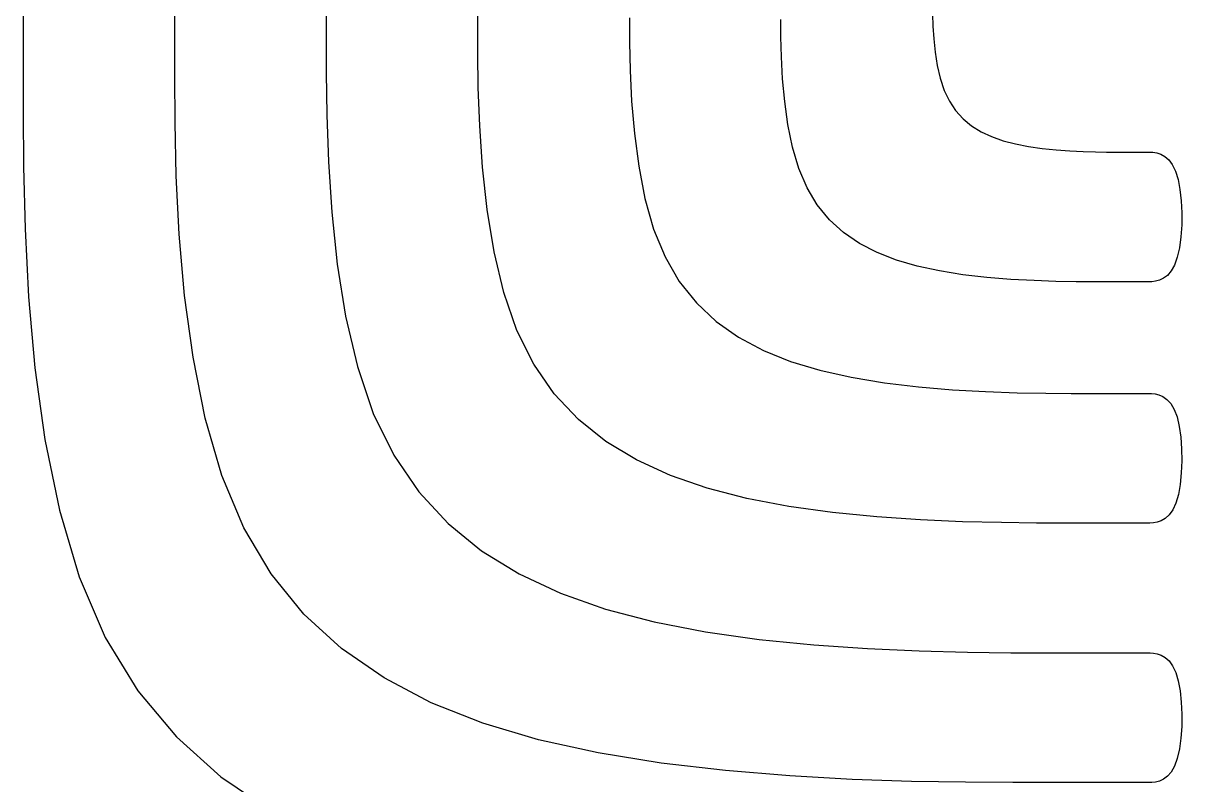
# Model space of a CAD drawing. Extents: x -56 to 56, y -65 to 65.
# Drawn here: x -53.98 to -5.42, y -10.28 to 21.66 of the extents above; entities that cross this region are included whole.
import ezdxf

# ---------------------------------------------------------------- set-up
doc = ezdxf.new("R2010")
doc.units = 0
doc.layers.add('LAYER 1', color=7, linetype='CONTINUOUS')

msp = doc.modelspace()

# ---------------------------------------------------------------- linework, layer by layer
at = {"layer": 'LAYER 1'}
for p, q in [((-34.925, 21.624), (-34.925, 22.577)), ((-53.975, 22.172), (-53.975, 21.144)), ((-47.625, 21.041), (-47.625, 22.253)), ((-41.275, 22.205), (-41.275, 21.053)), ((-28.575, 21.878), (-28.569, 20.855)), ((-15.869, 22.04), (-15.853, 21.538)), ((-34.923, 20.407), (-34.925, 21.624)), ((-22.22, 21.08), (-22.225, 21.814)), ((-15.853, 21.538), (-15.819, 21)), ((-53.975, 21.144), (-53.975, 19.739)), ((-47.625, 19.454), (-47.625, 21.041)), ((-41.275, 21.053), (-41.273, 19.577)), ((-22.199, 20.24), (-22.22, 21.08)), ((-15.819, 21), (-15.761, 20.442)), ((-34.903, 18.962), (-34.923, 20.407)), ((-28.569, 20.855), (-28.542, 19.676)), ((-15.761, 20.442), (-15.673, 19.885)), ((-22.151, 19.327), (-22.199, 20.24)), ((-53.975, 19.739), (-53.975, 17.9)), ((-47.612, 17.499), (-47.625, 19.454)), ((-41.273, 19.577), (-41.25, 17.817)), ((-28.542, 19.676), (-28.48, 18.387)), ((-15.673, 19.885), (-15.549, 19.345)), ((-34.845, 17.348), (-34.903, 18.962)), ((-22.066, 18.37), (-22.151, 19.327)), ((-15.549, 19.345), (-15.382, 18.841)), ((-15.382, 18.841), (-15.166, 18.39)), ((-28.48, 18.387), (-28.365, 17.032)), ((-21.932, 17.403), (-22.066, 18.37)), ((-15.166, 18.39), (-14.902, 17.995)), ((-14.902, 17.995), (-14.59, 17.652)), ((-53.975, 17.9), (-53.96, 15.632)), ((-47.558, 15.256), (-47.612, 17.499)), ((-41.25, 17.817), (-41.183, 15.845)), ((-14.59, 17.652), (-14.233, 17.358)), ((-34.729, 15.622), (-34.845, 17.348)), ((-28.365, 17.032), (-28.183, 15.656)), ((-21.739, 16.456), (-21.932, 17.403)), ((-14.233, 17.358), (-13.833, 17.108)), ((-13.833, 17.108), (-13.393, 16.9)), ((-13.393, 16.9), (-12.913, 16.729)), ((-12.913, 16.729), (-12.397, 16.591)), ((-12.397, 16.591), (-11.847, 16.482)), ((-21.475, 15.561), (-21.739, 16.456)), ((-11.847, 16.482), (-11.274, 16.4)), ((-11.274, 16.4), (-10.692, 16.34)), ((-10.692, 16.34), (-10.116, 16.299)), ((-10.116, 16.299), (-9.562, 16.273)), ((-9.562, 16.273), (-9.044, 16.259)), ((-9.044, 16.259), (-8.576, 16.254)), ((-8.576, 16.254), (-8.174, 16.252)), ((-8.174, 16.252), (-7.851, 16.252)), ((-7.851, 16.252), (-7.603, 16.252)), ((-7.603, 16.252), (-7.415, 16.252)), ((-7.415, 16.252), (-7.274, 16.252)), ((-7.274, 16.252), (-7.166, 16.252)), ((-7.166, 16.252), (-7.075, 16.252)), ((-7.075, 16.252), (-6.99, 16.252)), ((-6.99, 16.252), (-6.894, 16.252)), ((-6.894, 16.252), (-6.776, 16.252)), ((-6.776, 16.252), (-6.634, 16.244)), ((-6.634, 16.244), (-6.477, 16.218)), ((-6.477, 16.218), (-6.309, 16.164)), ((-6.309, 16.164), (-6.14, 16.071)), ((-6.14, 16.071), (-5.975, 15.928)), ((-53.96, 15.632), (-53.896, 13.028)), ((-41.183, 15.845), (-41.045, 13.731)), ((-34.535, 13.843), (-34.729, 15.622)), ((-28.183, 15.656), (-27.919, 14.304)), ((-21.13, 14.75), (-21.475, 15.561)), ((-5.975, 15.928), (-5.823, 15.725)), ((-5.823, 15.725), (-5.689, 15.452)), ((-47.434, 12.81), (-47.558, 15.256)), ((-5.689, 15.452), (-5.581, 15.099)), ((-5.581, 15.099), (-5.501, 14.676)), ((-20.7, 14.036), (-21.13, 14.75)), ((-5.501, 14.676), (-5.449, 14.204)), ((-27.919, 14.304), (-27.556, 13.022)), ((-5.449, 14.204), (-5.425, 13.703)), ((-41.045, 13.731), (-40.814, 11.547)), ((-34.243, 12.07), (-34.535, 13.843)), ((-20.187, 13.415), (-20.7, 14.036)), ((-5.425, 13.703), (-5.43, 13.196)), ((-19.595, 12.879), (-20.187, 13.415)), ((-5.43, 13.196), (-5.462, 12.702)), ((-53.896, 13.028), (-53.75, 10.188)), ((-47.21, 10.244), (-47.434, 12.81)), ((-27.556, 13.022), (-27.079, 11.853)), ((-18.928, 12.424), (-19.595, 12.879)), ((-5.462, 12.702), (-5.523, 12.243)), ((-18.189, 12.041), (-18.928, 12.424)), ((-5.523, 12.243), (-5.613, 11.841)), ((-33.833, 10.359), (-34.243, 12.07)), ((-27.079, 11.853), (-26.481, 10.823)), ((-17.381, 11.725), (-18.189, 12.041)), ((-16.509, 11.468), (-17.381, 11.725)), ((-5.613, 11.841), (-5.73, 11.514)), ((-40.814, 11.547), (-40.462, 9.365)), ((-15.576, 11.265), (-16.509, 11.468)), ((-14.595, 11.109), (-15.576, 11.265)), ((-5.871, 11.265), (-6.028, 11.083)), ((-5.73, 11.514), (-5.871, 11.265)), ((-26.481, 10.823), (-25.765, 9.926)), ((-13.591, 10.993), (-14.595, 11.109)), ((-12.59, 10.912), (-13.591, 10.993)), ((-11.617, 10.86), (-12.59, 10.912)), ((-10.697, 10.83), (-11.617, 10.86)), ((-9.858, 10.816), (-10.697, 10.83)), ((-9.123, 10.812), (-9.858, 10.816)), ((-8.519, 10.811), (-9.123, 10.812)), ((-8.051, 10.811), (-8.519, 10.811)), ((-7.7, 10.811), (-8.051, 10.811)), ((-7.444, 10.811), (-7.7, 10.811)), ((-7.26, 10.811), (-7.444, 10.811)), ((-7.127, 10.811), (-7.26, 10.811)), ((-7.024, 10.811), (-7.127, 10.811)), ((-6.927, 10.811), (-7.024, 10.811)), ((-6.817, 10.811), (-6.927, 10.811)), ((-6.683, 10.816), (-6.817, 10.811)), ((-6.529, 10.835), (-6.683, 10.816)), ((-6.364, 10.878), (-6.529, 10.835)), ((-6.195, 10.958), (-6.364, 10.878)), ((-6.028, 11.083), (-6.195, 10.958)), ((-46.858, 7.645), (-47.21, 10.244)), ((-33.284, 8.77), (-33.833, 10.359)), ((-53.75, 10.188), (-53.484, 7.209)), ((-25.765, 9.926), (-24.936, 9.152)), ((-40.462, 9.365), (-39.967, 7.256)), ((-32.579, 7.353), (-33.284, 8.77)), ((-24.936, 9.152), (-23.999, 8.492)), ((-23.999, 8.492), (-22.96, 7.936)), ((-22.96, 7.936), (-21.822, 7.476)), ((-46.346, 5.096), (-46.858, 7.645)), ((-31.719, 6.114), (-32.579, 7.353)), ((-21.822, 7.476), (-20.593, 7.103)), ((-53.484, 7.209), (-53.066, 4.192)), ((-39.967, 7.256), (-39.303, 5.293)), ((-20.593, 7.103), (-19.275, 6.806)), ((-19.275, 6.806), (-17.887, 6.577)), ((-17.887, 6.577), (-16.461, 6.407)), ((-16.461, 6.407), (-15.035, 6.287)), ((-30.709, 5.04), (-31.719, 6.114)), ((-15.035, 6.287), (-13.646, 6.208)), ((-13.646, 6.208), (-12.328, 6.162)), ((-12.328, 6.162), (-11.12, 6.14)), ((-11.12, 6.14), (-10.058, 6.133)), ((-10.058, 6.133), (-9.177, 6.132)), ((-9.177, 6.132), (-8.492, 6.132)), ((-8.492, 6.132), (-7.978, 6.132)), ((-7.978, 6.132), (-7.606, 6.132)), ((-7.606, 6.132), (-7.345, 6.132)), ((-7.345, 6.132), (-7.167, 6.132)), ((-7.167, 6.132), (-7.041, 6.132)), ((-7.041, 6.132), (-6.939, 6.132)), ((-6.939, 6.132), (-6.831, 6.132)), ((-6.831, 6.132), (-6.699, 6.129)), ((-6.699, 6.129), (-6.547, 6.112)), ((-6.547, 6.112), (-6.383, 6.072)), ((-6.383, 6.072), (-6.214, 5.997)), ((-6.214, 5.997), (-6.046, 5.877)), ((-6.046, 5.877), (-5.888, 5.702)), ((-5.888, 5.702), (-5.745, 5.461)), ((-5.745, 5.461), (-5.625, 5.143)), ((-45.647, 2.684), (-46.346, 5.096)), ((-39.303, 5.293), (-38.448, 3.538)), ((-29.557, 4.119), (-30.709, 5.04)), ((-5.625, 5.143), (-5.532, 4.749)), ((-5.532, 4.749), (-5.468, 4.295)), ((-53.066, 4.192), (-52.459, 1.234)), ((-28.268, 3.339), (-29.557, 4.119)), ((-5.468, 4.295), (-5.432, 3.804)), ((-38.448, 3.538), (-37.401, 2.002)), ((-5.432, 3.804), (-5.424, 3.297)), ((-26.85, 2.689), (-28.268, 3.339)), ((-5.424, 3.297), (-5.445, 2.795)), ((-44.732, 0.491), (-45.647, 2.684)), ((-25.309, 2.155), (-26.85, 2.689)), ((-5.445, 2.795), (-5.493, 2.318)), ((-37.401, 2.002), (-36.17, 0.669)), ((-23.651, 1.727), (-25.309, 2.155)), ((-5.493, 2.318), (-5.57, 1.888)), ((-21.888, 1.391), (-23.651, 1.727)), ((-5.675, 1.527), (-5.807, 1.245)), ((-5.57, 1.888), (-5.675, 1.527)), ((-52.459, 1.234), (-51.628, -1.564)), ((-20.055, 1.138), (-21.888, 1.391)), ((-18.201, 0.954), (-20.055, 1.138)), ((-5.958, 1.035), (-6.121, 0.886)), ((-5.807, 1.245), (-5.958, 1.035)), ((-43.585, -1.44), (-44.732, 0.491)), ((-36.17, 0.669), (-34.763, -0.473)), ((-16.372, 0.829), (-18.201, 0.954)), ((-14.616, 0.752), (-16.372, 0.829)), ((-12.98, 0.711), (-14.616, 0.752)), ((-11.511, 0.694), (-12.98, 0.711)), ((-10.257, 0.691), (-11.511, 0.694)), ((-9.257, 0.691), (-10.257, 0.691)), ((-8.496, 0.691), (-9.257, 0.691)), ((-7.938, 0.691), (-8.496, 0.691)), ((-7.545, 0.691), (-7.938, 0.691)), ((-7.281, 0.691), (-7.545, 0.691)), ((-7.107, 0.691), (-7.281, 0.691)), ((-6.986, 0.691), (-7.107, 0.691)), ((-6.882, 0.691), (-6.986, 0.691)), ((-6.761, 0.692), (-6.882, 0.691)), ((-6.617, 0.702), (-6.761, 0.692)), ((-6.458, 0.73), (-6.617, 0.702)), ((-6.29, 0.788), (-6.458, 0.73)), ((-6.121, 0.886), (-6.29, 0.788)), ((-34.763, -0.473), (-33.188, -1.442)), ((-42.217, -3.12), (-43.585, -1.44)), ((-33.188, -1.442), (-31.453, -2.251)), ((-51.628, -1.564), (-50.539, -4.105)), ((-31.453, -2.251), (-29.567, -2.914)), ((-40.636, -4.569), (-42.217, -3.12)), ((-29.567, -2.914), (-27.538, -3.448)), ((-27.538, -3.448), (-25.377, -3.867)), ((-25.377, -3.867), (-23.128, -4.185)), ((-50.539, -4.105), (-49.177, -6.337)), ((-23.128, -4.185), (-20.849, -4.415)), ((-38.851, -5.803), (-40.636, -4.569)), ((-20.849, -4.415), (-18.598, -4.573)), ((-18.598, -4.573), (-16.432, -4.671)), ((-16.432, -4.671), (-14.411, -4.724)), ((-14.411, -4.724), (-12.592, -4.745)), ((-12.592, -4.745), (-11.033, -4.75)), ((-11.033, -4.75), (-9.784, -4.75)), ((-9.784, -4.75), (-8.833, -4.75)), ((-8.833, -4.75), (-8.136, -4.75)), ((-8.136, -4.75), (-7.646, -4.75)), ((-7.646, -4.75), (-7.32, -4.75)), ((-7.32, -4.75), (-7.113, -4.75)), ((-7.113, -4.75), (-6.978, -4.75)), ((-6.978, -4.75), (-6.873, -4.75)), ((-6.873, -4.75), (-6.754, -4.751)), ((-6.754, -4.751), (-6.613, -4.759)), ((-6.613, -4.759), (-6.457, -4.786)), ((-6.457, -4.786), (-6.291, -4.842)), ((-6.291, -4.842), (-6.123, -4.937)), ((-6.123, -4.937), (-5.961, -5.083)), ((-5.961, -5.083), (-5.811, -5.289)), ((-5.811, -5.289), (-5.679, -5.566)), ((-36.873, -6.841), (-38.851, -5.803)), ((-5.679, -5.566), (-5.574, -5.922)), ((-5.574, -5.922), (-5.496, -6.348)), ((-49.177, -6.337), (-47.556, -8.277)), ((-5.496, -6.348), (-5.446, -6.823)), ((-34.712, -7.699), (-36.873, -6.841)), ((-5.446, -6.823), (-5.424, -7.324)), ((-32.376, -8.396), (-34.712, -7.699)), ((-5.424, -7.324), (-5.43, -7.832)), ((-5.43, -7.832), (-5.464, -8.324)), ((-47.556, -8.277), (-45.691, -9.946)), ((-29.876, -8.948), (-32.376, -8.396)), ((-5.464, -8.324), (-5.525, -8.78)), ((-27.244, -9.374), (-29.876, -8.948)), ((-5.615, -9.18), (-5.732, -9.502)), ((-5.525, -8.78), (-5.615, -9.18)), ((-24.548, -9.689), (-27.244, -9.374)), ((-21.855, -9.911), (-24.548, -9.689)), ((-5.732, -9.502), (-5.873, -9.748)), ((-45.691, -9.946), (-43.598, -11.364)), ((-19.235, -10.055), (-21.855, -9.911)), ((-16.757, -10.139), (-19.235, -10.055)), ((-14.489, -10.178), (-16.757, -10.139)), ((-12.5, -10.19), (-14.489, -10.178)), ((-10.859, -10.191), (-12.5, -10.19)), ((-9.588, -10.191), (-10.859, -10.191)), ((-8.64, -10.191), (-9.588, -10.191)), ((-7.964, -10.191), (-8.64, -10.191)), ((-7.506, -10.191), (-7.964, -10.191)), ((-7.214, -10.191), (-7.506, -10.191)), ((-7.036, -10.191), (-7.214, -10.191)), ((-6.918, -10.191), (-7.036, -10.191)), ((-6.808, -10.191), (-6.918, -10.191)), ((-6.676, -10.187), (-6.808, -10.191)), ((-6.525, -10.169), (-6.676, -10.187)), ((-6.362, -10.127), (-6.525, -10.169)), ((-6.195, -10.049), (-6.362, -10.127)), ((-6.029, -9.927), (-6.195, -10.049)), ((-5.873, -9.748), (-6.029, -9.927))]:
    msp.add_line(p, q, dxfattribs=at)

doc.saveas('drawing.dxf')
